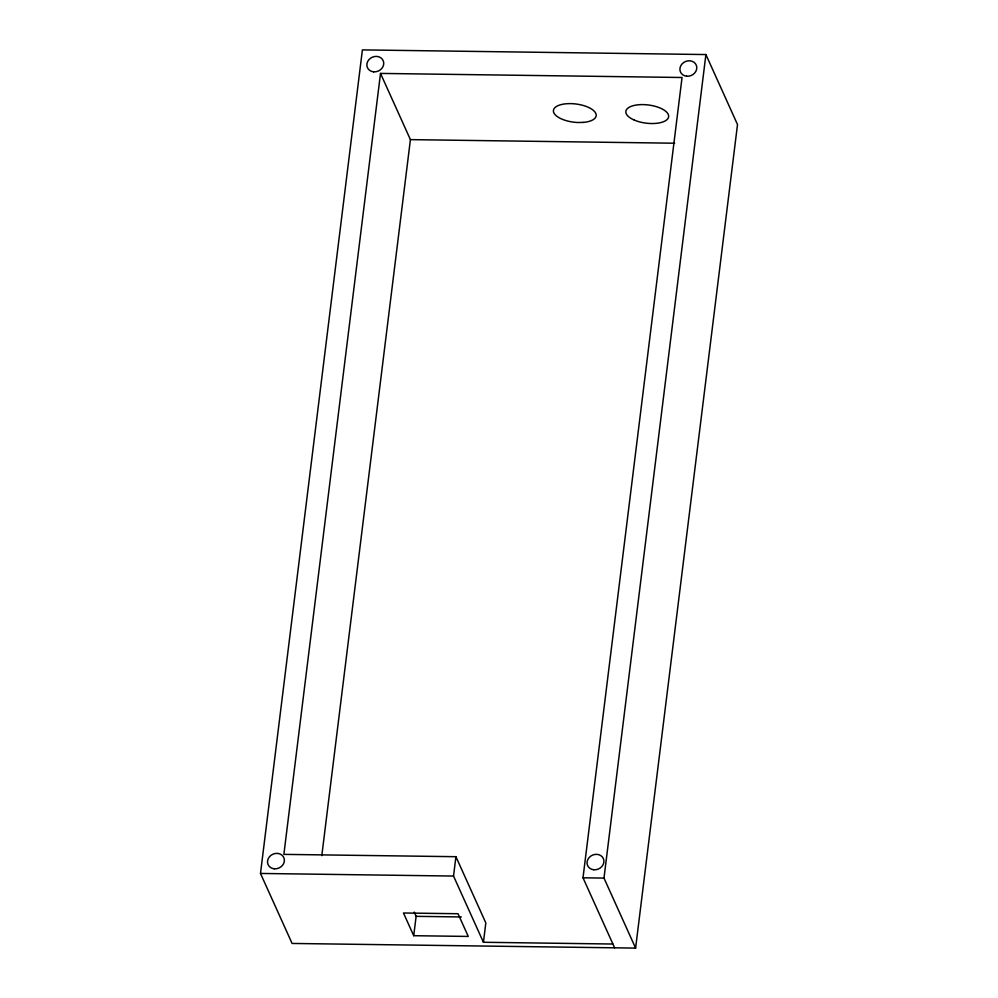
<?xml version="1.0" encoding="UTF-8"?>
<svg xmlns="http://www.w3.org/2000/svg" width="998" height="998" viewBox="0 0 998 998"><rect width="100%" height="100%" fill="white"/><g stroke="black" fill="none" stroke-linecap="round" stroke-linejoin="round"><path stroke-width="1.5" d="M260.49 873.45L362.399 49.9L705.91 54.553L737.51 124.55L635.601 948.1L292.09 943.447L260.49 873.45L453.529 876.057L483.431 942.274L612.909 944.033M614.618 947.813L583.007 877.803L682.046 77.495L380.512 73.415L283.869 854.375L455.924 856.696L485.826 922.925L483.431 942.274M321.805 855.648L410.415 139.633L380.512 73.415M413.721 935.7L403.466 912.995L458.02 913.731L468.274 936.436L413.721 935.7L416.116 916.339L414.195 912.085M453.529 876.057L455.924 856.696M635.601 948.1L603.99 878.09L705.91 54.553M410.415 139.633L674.648 143.213M583.007 877.803L603.99 878.09M416.116 916.339L461.313 916.95M583.106 122.417L577.717 122.505A21.544 9.157 7.1 0 1 554.339 108.295A21.544 9.157 7.1 0 1 589.169 107.709A21.544 9.157 7.1 0 1 583.106 122.417M634.316 120.097A21.544 9.157 7.1 0 0 668.498 117.365A21.544 9.157 7.1 0 0 638.945 104.728A21.544 9.157 7.1 0 0 634.316 120.097M373.601 71.831A8.62 7.547 -24.3 0 0 383.319 60.978A8.62 7.547 -24.3 0 0 368.998 59.581A8.62 7.547 -24.3 0 0 373.601 71.831M686.636 76.21A8.62 7.547 -24.3 0 0 696.367 65.357A8.62 7.547 -24.3 0 0 682.033 63.972A8.62 7.547 -24.3 0 0 686.636 76.21M274.25 868.796A8.62 7.547 -24.3 0 0 283.968 857.943A8.62 7.547 -24.3 0 0 269.647 856.546A8.62 7.547 -24.3 0 0 274.25 868.796M593.785 869.757A8.62 7.547 -24.3 0 0 603.503 858.904A8.62 7.547 -24.3 0 0 589.182 857.507A8.62 7.547 -24.3 0 0 593.785 869.757"/></g></svg>
